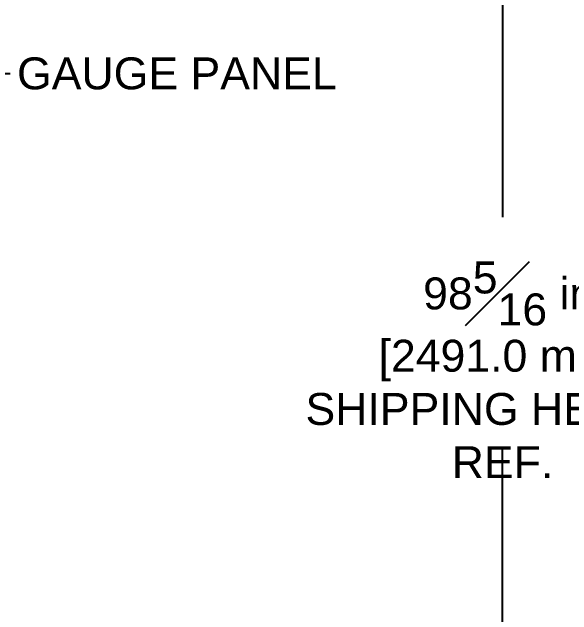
# Model space of a CAD drawing. Header units: inches. Extents: x 20 to 536, y 8 to 344.
# Drawn here: x 310.49 to 352.58, y 81.37 to 126.69 of the extents above; entities that cross this region are included whole.
import ezdxf

# ---------------------------------------------------------------- set-up
doc = ezdxf.new("R2010")
doc.units = ezdxf.units.IN
doc.header["$LTSCALE"] = 16
doc.header["$MEASUREMENT"] = 0
doc.layers.add('Dimension (ANSI)', color=7, linetype='Continuous', lineweight=25)
doc.layers.add('Symbol (ANSI)', color=7, linetype='Continuous', lineweight=25)
doc.styles.add('Standard D-E', font='arial.ttf')
doc.dimstyles.new('in [mm] D-E NeptuneBenson', dxfattribs={"dimscale": 16, "dimtxt": 0.15, "dimasz": 0.098425, "dimexe": 0.125, "dimexo": 0.063, "dimgap": 0.031496, "dimtad": 0, "dimtih": 1, "dimtoh": 1, "dimdec": 4, "dimrnd": 1e-08, "dimzin": 3, "dimdsep": 46, "dimlunit": 5, "dimtxsty": 'Standard D-E', "dimcen": 0.09, "dimdle": 0.393701, "dimclrd": 256, "dimclre": 256, "dimclrt": 256, "dimadec": 1, "dimazin": 1, "dimtfac": 1, "dimtofl": 0, "dimtmove": 0, "dimatfit": 3, "dimfxl": 1, "dimfrac": 1, "dimtolj": 1, "dimtzin": 4, "dimlwd": -1, "dimlwe": -1, "dimarcsym": 0})
doc.dimstyles.new('in [mm] D-E NeptuneBenson$7', dxfattribs={"dimscale": 16, "dimtxt": 0.15, "dimasz": 0.098425, "dimexe": 0.125, "dimexo": 0.063, "dimgap": 0.031496, "dimtad": 0, "dimtih": 1, "dimtoh": 1, "dimdec": 4, "dimrnd": 1e-08, "dimzin": 3, "dimdsep": 46, "dimlunit": 5, "dimtxsty": 'Standard D-E', "dimcen": 0.09, "dimdle": 0.393701, "dimclrd": 256, "dimclre": 256, "dimclrt": 256, "dimadec": 1, "dimazin": 1, "dimtfac": 1, "dimtofl": 0, "dimtmove": 0, "dimatfit": 3, "dimfxl": 1, "dimfrac": 1, "dimtolj": 1, "dimtzin": 4, "dimlwd": -1, "dimlwe": -1, "dimarcsym": 0})

# ---------------------------------------------------------------- blocks, each defined once
blk = doc.blocks.new('*D25')
at = {"layer": 'Defpoints', "color": 0, "transparency": 16777216}
for p in [(347.361, 145.551), (416.3, 145.551), (391.098, 47.22)]:
    blk.add_point(p, dxfattribs=at)
at = {"layer": 'Dimension (ANSI)', "transparency": 16777216}
for p, q in [((415.292, 145.551), (345.361, 145.551)), ((347.361, 143.977), (347.361, 111.268)), ((347.361, 48.795), (347.361, 93.901)), ((390.09, 47.22), (345.361, 47.22))]:
    blk.add_line(p, q, dxfattribs=at)
for points in [[(347.098, 143.977), (347.623, 143.977), (347.361, 145.551)], [(347.098, 48.795), (347.623, 48.795), (347.361, 47.22)]]:
    blk.add_solid(points, dxfattribs=at)
at = {"layer": 'Dimension (ANSI)', "transparency": 16777216, "char_height": 2.4, "attachment_point": 5, "style": 'Standard D-E'}
for s, insert in [('\\A1; \\fArial|b0|i0;98{\\H1x;\\S5#16;} in', (347.361, 105.539)), ('\\A1;[2491.0 mm]{\\P\\fArial|b0|i0;SHIPPING HEIGHT\\P\\fArial|b0|i0;REF.}', (347.361, 96.855))]:
    blk.add_mtext(s, dxfattribs=dict(at, insert=insert))

msp = doc.modelspace()

# ---------------------------------------------------------------- texts
at = {"layer": 'Symbol (ANSI)', "insert": (310.868, 123.28039), "char_height": 2.4000001, "width": 24.0420755, "attachment_point": 1, "style": 'Standard D-E'}
msp.add_mtext('\\fArial|b0|i0;GAUGE PANEL', dxfattribs=at)

# ---------------------------------------------------------------- dimensions: what is measured, and where the dimension line sits
at = {"layer": 'Dimension (ANSI)'}
dim = msp.add_linear_dim(base=(347.360943, 145.551486), p1=(391.098288, 47.219842), p2=(416.300169, 145.551486), angle=90, text=' \\fArial|b0|i0;<> in\\X[2491.0 mm]{\\P\\fArial|b0|i0;SHIPPING HEIGHT\\P\\fArial|b0|i0;REF.}', dimstyle='in [mm] D-E NeptuneBenson', override={"dimgap": 0.031496, "dimdec": 4, "dimpost": '', "dimtol": 0, "dimlim": 0, "dimtp": 0, "dimtm": 0, "dimtdec": 2, "dimatfit": 1}, dxfattribs=at)
dim.commit()
dim.dimension.update_dxf_attribs({"geometry": '*D25', "text_midpoint": (347.360943, 102.584632), "dimtype": 160})

# ---------------------------------------------------------------- leaders
at = {"layer": 'Symbol (ANSI)', "annotation_type": 0, "has_hookline": 1, "hookline_direction": 0, "text_width": 23.73806}
msp.add_leader([(297.35223, 112.87981), (308.78926, 122.08039), (310.36406, 122.08039)], dimstyle='in [mm] D-E NeptuneBenson$7', override={"dimtad": 0}, dxfattribs=at)

doc.saveas('drawing.dxf')
